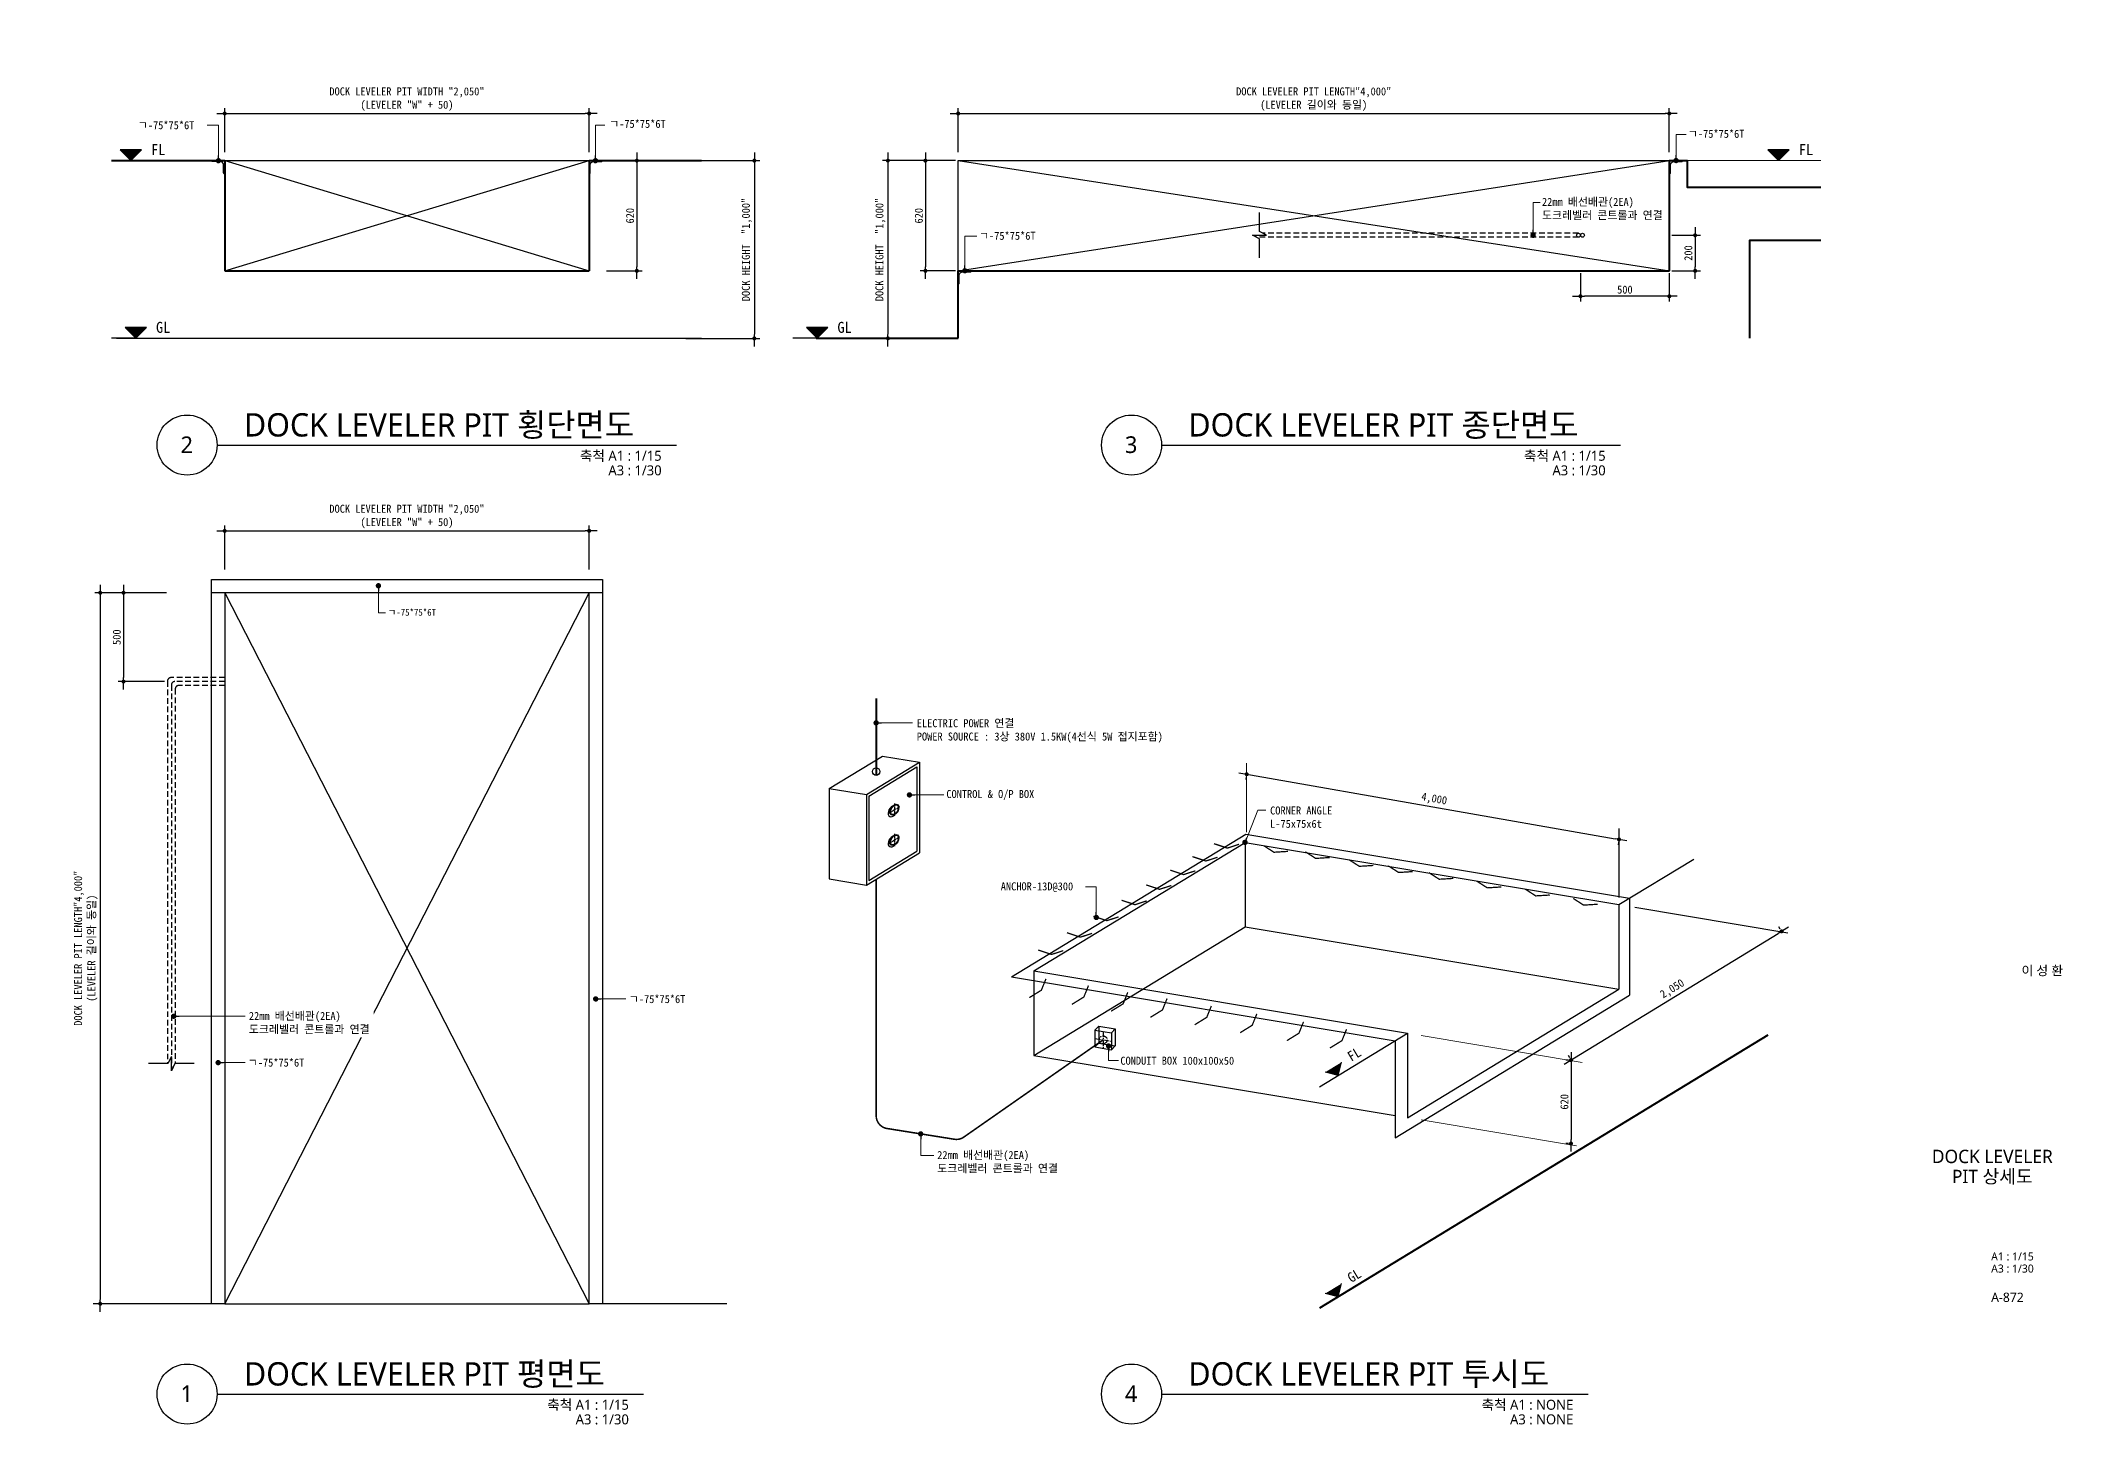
# Model space of a CAD drawing. Header units: millimetres. Extents: x 1089 to 24842, y 175806 to 183667.
# Drawn here: x 13469 to 24842, y 175836 to 183623 of the extents above; entities that cross this region are included whole.
import ezdxf
from ezdxf.enums import TextEntityAlignment as Align

# ---------------------------------------------------------------- set-up
doc = ezdxf.new("R2010")
doc.units = ezdxf.units.MM
doc.header["$MEASUREMENT"] = 0
doc.header["$PDSIZE"] = -10
doc.linetypes.add('CENTER', pattern=[50.8, 31.75, -6.35, 6.35, -6.35])
doc.linetypes.add('HIDDEN2', pattern=[4.7625, 3.175, -1.5875])
doc.layers.get('0').update_dxf_attribs({"linetype": 'CONTINUOUS'})
doc.layers.get('DEFPOINTS').update_dxf_attribs({"color": 146, "linetype": 'CONTINUOUS'})
for name, color, linetype in [('8', 8, 'CONTINUOUS'), ('A', 5, 'CONTINUOUS'), ('dim', 7, 'CONTINUOUS'), ('HATCH', 8, 'CONTINUOUS'), ('PL', 4, 'CONTINUOUS'), ('SECTION$0$AA-WAXS-FRAM', 4, 'CONTINUOUS'), ('TEX', 3, 'CONTINUOUS'), ('TEXT', 3, 'CONTINUOUS')]:
    doc.layers.add(name, color=color, linetype=linetype)
for name, color, linetype, lineweight in [('A-BORD-TEXT', 3, 'CONTINUOUS', 25), ('A-CONC-LIN1', 2, 'CONTINUOUS', 40), ('A-DIMS', 7, 'CONTINUOUS', 25), ('A-XXXX-SYMB', 7, 'CONTINUOUS', 25), ('A-XXXX-TXT1', 3, 'CONTINUOUS', 25), ('XREF-단면도$0$A-XXXX-FIN2', 6, 'CONTINUOUS', 20)]:
    doc.layers.add(name, color=color, linetype=linetype, lineweight=lineweight)
doc.styles.add('HY울릉도L', font='H2GTRE.TTF')
doc.styles.get("Standard").update_dxf_attribs({"font": 'SIMPLEX.shx'})
doc.styles.add('돋움체', font='')
doc.styles.add('맑은 고딕', font='malgun.ttf')
doc.styles.add('맑은고딕', font='malgun.ttf')
doc.styles.get('돋움체').set_extended_font_data('DotumChe')
doc.dimstyles.new('CDIM', dxfattribs={"dimtxt": 3, "dimasz": 1.5, "dimexe": 2, "dimexo": 1, "dimgap": 1, "dimtad": 1, "dimdec": 0, "dimrnd": 0.5, "dimzin": 0, "dimdsep": 32, "dimlunit": 6, "dimtxsty": 'HY울릉도L', "dimblk1": '_CIDOT', "dimblk2": '_CIDOT', "dimsah": 1, "dimcen": 5.5, "dimclrd": 2, "dimclre": 2, "dimclrt": 7, "dimadec": 0, "dimazin": 0, "dimtfac": 1, "dimtdec": 0, "dimtix": 1, "dimtmove": 2, "dimatfit": 1, "dimldrblk": '_CIDOT', "dimfxl": 1, "dimtolj": 1, "dimtzin": 0, "dimlwd": -1, "dimarcsym": 0})
doc.dimstyles.new('MAIN', dxfattribs={"dimtxt": 3, "dimasz": 2, "dimexe": 2, "dimexo": 5, "dimgap": 1, "dimtad": 1, "dimdec": 0, "dimdsep": 46, "dimlunit": 6, "dimtxsty": 'Standard', "dimblk": 'Dot1', "dimcen": 2.5, "dimdle": 2, "dimclrd": 256, "dimclre": 256, "dimclrt": 3, "dimadec": 0, "dimazin": 0, "dimtfac": 1, "dimtdec": 0, "dimtix": 1, "dimtmove": 2, "dimatfit": 3, "dimldrblk": 'DOT', "dimfxl": 1, "dimtvp": 1, "dimtolj": 1, "dimtzin": 0, "dimlwd": 0, "dimlwe": 0, "dimarcsym": 0})

# ---------------------------------------------------------------- blocks, each defined once
blk = doc.blocks.new('_CIDOT')
at = {"color": 0, "linetype": 'ByBlock'}
blk.add_line((2, 0), (-1, 0), dxfattribs=at)
at = {"color": 0, "linetype": 'ByBlock', "const_width": 0.5}
blk.add_lwpolyline([(-0.25, 0, 1), (0.25, 0, 1)], format="xyb", close=True, dxfattribs=at)
blk = doc.blocks.new('*D28')
at = {"layer": 'A-DIMS', "lineweight": -2, "transparency": 16777216}
for p, q in [((20250, 179480), (20248, 179466)), ((22344, 179113), (22342, 179098))]:
    blk.add_line(p, q, dxfattribs=at)
at = {"layer": 'A-DIMS', "transparency": 16777216}
blk.add_line((20275, 179491), (22325, 179132), dxfattribs=at)
at = {"layer": 'DEFPOINTS', "color": 0, "transparency": 16777216}
for p in [(20253, 179495), (22347, 179128), (22347, 179128)]:
    blk.add_point(p, dxfattribs=at)
at = {"layer": 'A-DIMS', "transparency": 16777216, "xscale": 22.5, "yscale": 22.5, "zscale": 22.5}
for p, rotation in [((20253, 179495), 170.0527267663805), ((22347, 179128), 350.0527267663805)]:
    blk.add_blockref('_CIDOT', p, dxfattribs=dict(at, rotation=rotation))
at = {"layer": 'A-DIMS', "color": 3, "transparency": 16777216, "insert": (21307, 179353), "char_height": 45, "attachment_point": 5, "rotation": 350.0527, "style": '돋움체'}
blk.add_mtext('\\A1;4,000', dxfattribs=at)
blk = doc.blocks.new('*D29')
at = {"layer": 'A-DIMS', "transparency": 16777216}
blk.add_line((22097, 177899), (23242, 178599), dxfattribs=at)
at = {"layer": 'A-DIMS', "lineweight": -2, "transparency": 16777216}
for p, q in [((23253, 178624), (23246, 178637)), ((22070, 177900), (22062, 177913))]:
    blk.add_line(p, q, dxfattribs=at)
at = {"layer": 'DEFPOINTS', "color": 0, "transparency": 16777216}
for p in [(23261, 178611), (23261, 178611), (22077, 177887)]:
    blk.add_point(p, dxfattribs=at)
at = {"layer": 'A-DIMS', "transparency": 16777216, "xscale": 22.5, "yscale": 22.5, "zscale": 22.5}
for p, rotation in [((23261, 178611), 31.43802318059036), ((22077, 177887), 211.4380231805904)]:
    blk.add_blockref('_CIDOT', p, dxfattribs=dict(at, rotation=rotation))
at = {"layer": 'A-DIMS', "color": 3, "transparency": 16777216, "insert": (22648, 178285), "char_height": 45, "attachment_point": 5, "rotation": 31.438, "style": '돋움체'}
blk.add_mtext('\\A1;2,050', dxfattribs=at)
blk = doc.blocks.new('*D30')
at = {"layer": 'A-DIMS', "lineweight": -2, "transparency": 16777216}
for p, q in [((22062, 177887), (22047, 177887)), ((22062, 177417), (22047, 177417))]:
    blk.add_line(p, q, dxfattribs=at)
at = {"layer": 'A-DIMS', "transparency": 16777216}
blk.add_line((22077, 177865), (22077, 177440), dxfattribs=at)
at = {"layer": 'DEFPOINTS', "color": 0, "transparency": 16777216}
for p in [(22077, 177887), (22077, 177417), (22077, 177417)]:
    blk.add_point(p, dxfattribs=at)
at = {"layer": 'A-DIMS', "transparency": 16777216, "xscale": 22.5, "yscale": 22.5, "zscale": 22.5}
for p, rotation in [((22077, 177887), 90), ((22077, 177417), 270)]:
    blk.add_blockref('_CIDOT', p, dxfattribs=dict(at, rotation=rotation))
at = {"layer": 'A-DIMS', "color": 3, "transparency": 16777216, "insert": (22040, 177652), "char_height": 45, "attachment_point": 5, "rotation": 90, "style": '돋움체'}
blk.add_mtext('\\A1;620', dxfattribs=at)
blk = doc.blocks.new('*D31')
at = {"layer": 'A-DIMS', "lineweight": -2, "transparency": 16777216}
for p, q in [((14505, 180647), (14505, 180894)), ((16555, 180647), (16555, 180894))]:
    blk.add_line(p, q, dxfattribs=at)
at = {"layer": 'A-DIMS', "transparency": 16777216}
blk.add_line((14528, 180864), (16533, 180864), dxfattribs=at)
at = {"layer": 'DEFPOINTS', "color": 0, "transparency": 16777216}
for p in [(16555, 180864), (14505, 180632), (16555, 180632)]:
    blk.add_point(p, dxfattribs=at)
at = {"layer": 'A-DIMS', "transparency": 16777216, "xscale": 22.5, "yscale": 22.5, "zscale": 22.5, "rotation": 180}
blk.add_blockref('_CIDOT', (14505, 180864), dxfattribs=at)
at = {"layer": 'A-DIMS', "transparency": 16777216, "xscale": 22.5, "yscale": 22.5, "zscale": 22.5}
blk.add_blockref('_CIDOT', (16555, 180864), dxfattribs=at)
at = {"layer": 'A-DIMS', "color": 3, "transparency": 16777216, "insert": (15530, 180945), "char_height": 45, "attachment_point": 5, "style": '돋움체'}
blk.add_mtext('\\A1;DOCK LEVELER PIT WIDTH "2,050"\\P(LEVELER "W" + 50)', dxfattribs=at)
blk = doc.blocks.new('*D32')
at = {"layer": 'A-DIMS', "lineweight": -2, "transparency": 16777216}
for p, q in [((14046, 180516), (13775, 180516)), ((14036, 176516), (13775, 176516))]:
    blk.add_line(p, q, dxfattribs=at)
at = {"layer": 'A-DIMS', "transparency": 16777216}
blk.add_line((13805, 180494), (13805, 176539), dxfattribs=at)
at = {"layer": 'DEFPOINTS', "color": 0, "transparency": 16777216}
for p in [(14061, 180516), (13805, 176516), (14051, 176516)]:
    blk.add_point(p, dxfattribs=at)
at = {"layer": 'A-DIMS', "transparency": 16777216, "xscale": 22.5, "yscale": 22.5, "zscale": 22.5}
for p, rotation in [((13805, 180516), 90), ((13805, 176516), 270)]:
    blk.add_blockref('_CIDOT', p, dxfattribs=dict(at, rotation=rotation))
at = {"layer": 'A-DIMS', "color": 3, "transparency": 16777216, "insert": (13724, 178516), "char_height": 45, "attachment_point": 5, "rotation": 90, "style": '돋움체'}
blk.add_mtext('\\A1;DOCK LEVELER PIT LENGTH"4,000"\\P(LEVELER 길이와 동일)', dxfattribs=at)
blk = doc.blocks.new('*D33')
at = {"layer": 'A-DIMS', "lineweight": -2, "transparency": 16777216}
for p, q in [((14177, 180516), (13906, 180516)), ((14167, 180016), (13906, 180016))]:
    blk.add_line(p, q, dxfattribs=at)
at = {"layer": 'A-DIMS', "transparency": 16777216}
blk.add_line((13936, 180494), (13936, 180039), dxfattribs=at)
at = {"layer": 'DEFPOINTS', "color": 0, "transparency": 16777216}
for p in [(14192, 180516), (13936, 180016), (14182, 180016)]:
    blk.add_point(p, dxfattribs=at)
at = {"layer": 'A-DIMS', "transparency": 16777216, "xscale": 22.5, "yscale": 22.5, "zscale": 22.5}
for p, rotation in [((13936, 180516), 90), ((13936, 180016), 270)]:
    blk.add_blockref('_CIDOT', p, dxfattribs=dict(at, rotation=rotation))
at = {"layer": 'A-DIMS', "color": 3, "transparency": 16777216, "insert": (13898, 180266), "char_height": 45, "attachment_point": 5, "rotation": 90, "style": '돋움체'}
blk.add_mtext('\\A1;500', dxfattribs=at)
blk = doc.blocks.new('*D34')
at = {"layer": 'A-DIMS', "lineweight": -2, "transparency": 16777216}
for p, q in [((14505, 182995), (14505, 183242)), ((16555, 182995), (16555, 183242))]:
    blk.add_line(p, q, dxfattribs=at)
at = {"layer": 'A-DIMS', "transparency": 16777216}
blk.add_line((14528, 183212), (16533, 183212), dxfattribs=at)
at = {"layer": 'DEFPOINTS', "color": 0, "transparency": 16777216}
for p in [(16555, 183212), (14505, 182980), (16555, 182980)]:
    blk.add_point(p, dxfattribs=at)
at = {"layer": 'A-DIMS', "transparency": 16777216, "xscale": 22.5, "yscale": 22.5, "zscale": 22.5, "rotation": 180}
blk.add_blockref('_CIDOT', (14505, 183212), dxfattribs=at)
at = {"layer": 'A-DIMS', "transparency": 16777216, "xscale": 22.5, "yscale": 22.5, "zscale": 22.5}
blk.add_blockref('_CIDOT', (16555, 183212), dxfattribs=at)
at = {"layer": 'A-DIMS', "color": 3, "transparency": 16777216, "insert": (15530, 183293), "char_height": 45, "attachment_point": 5, "style": '돋움체'}
blk.add_mtext('\\A1;DOCK LEVELER PIT WIDTH "2,050"\\P(LEVELER "W" + 50)', dxfattribs=at)
blk = doc.blocks.new('*D35')
at = {"layer": 'A-DIMS', "lineweight": -2, "transparency": 16777216}
for p, q in [((16653, 182947), (16853, 182947)), ((16653, 182327), (16853, 182327))]:
    blk.add_line(p, q, dxfattribs=at)
at = {"layer": 'A-DIMS', "transparency": 16777216}
blk.add_line((16823, 182925), (16823, 182350), dxfattribs=at)
at = {"layer": 'DEFPOINTS', "color": 0, "transparency": 16777216}
for p in [(16638, 182947), (16638, 182327), (16823, 182327)]:
    blk.add_point(p, dxfattribs=at)
at = {"layer": 'A-DIMS', "transparency": 16777216, "xscale": 22.5, "yscale": 22.5, "zscale": 22.5}
for p, rotation in [((16823, 182947), 90), ((16823, 182327), 270)]:
    blk.add_blockref('_CIDOT', p, dxfattribs=dict(at, rotation=rotation))
at = {"layer": 'A-DIMS', "color": 3, "transparency": 16777216, "insert": (16785, 182637), "char_height": 45, "attachment_point": 5, "rotation": 90, "style": '돋움체'}
blk.add_mtext('\\A1;620', dxfattribs=at)
blk = doc.blocks.new('*D36')
at = {"layer": 'A-DIMS', "lineweight": -2, "transparency": 16777216}
for p, q in [((17154, 182947), (17514, 182947)), ((17099, 181947), (17514, 181947))]:
    blk.add_line(p, q, dxfattribs=at)
at = {"layer": 'A-DIMS', "transparency": 16777216}
blk.add_line((17484, 182925), (17484, 181970), dxfattribs=at)
at = {"layer": 'DEFPOINTS', "color": 0, "transparency": 16777216}
for p in [(17139, 182947), (17084, 181947), (17484, 181947)]:
    blk.add_point(p, dxfattribs=at)
at = {"layer": 'A-DIMS', "transparency": 16777216, "xscale": 22.5, "yscale": 22.5, "zscale": 22.5}
for p, rotation in [((17484, 182947), 90), ((17484, 181947), 270)]:
    blk.add_blockref('_CIDOT', p, dxfattribs=dict(at, rotation=rotation))
at = {"layer": 'A-DIMS', "color": 3, "transparency": 16777216, "insert": (17442, 182447), "char_height": 45, "attachment_point": 5, "rotation": 90, "style": '돋움체'}
blk.add_mtext('\\A1;DOCK HEIGHT  "1,000"', dxfattribs=at)
blk = doc.blocks.new('*D37')
at = {"layer": 'A-DIMS', "lineweight": -2, "transparency": 16777216}
for p, q in [((18630, 182995), (18630, 183242)), ((22630, 182995), (22630, 183242))]:
    blk.add_line(p, q, dxfattribs=at)
at = {"layer": 'A-DIMS', "transparency": 16777216}
blk.add_line((18653, 183212), (22608, 183212), dxfattribs=at)
at = {"layer": 'DEFPOINTS', "color": 0, "transparency": 16777216}
for p in [(22630, 183212), (18630, 182980), (22630, 182980)]:
    blk.add_point(p, dxfattribs=at)
at = {"layer": 'A-DIMS', "transparency": 16777216, "xscale": 22.5, "yscale": 22.5, "zscale": 22.5, "rotation": 180}
blk.add_blockref('_CIDOT', (18630, 183212), dxfattribs=at)
at = {"layer": 'A-DIMS', "transparency": 16777216, "xscale": 22.5, "yscale": 22.5, "zscale": 22.5}
blk.add_blockref('_CIDOT', (22630, 183212), dxfattribs=at)
at = {"layer": 'A-DIMS', "color": 3, "transparency": 16777216, "insert": (20630, 183293), "char_height": 45, "attachment_point": 5, "style": '돋움체'}
blk.add_mtext('\\A1;DOCK LEVELER PIT LENGTH"4,000"\\P(LEVELER 길이와 동일)', dxfattribs=at)
blk = doc.blocks.new('*D38')
at = {"layer": 'A-DIMS', "lineweight": -2, "transparency": 16777216}
for p, q in [((18615, 182947), (18416, 182947)), ((18615, 182327), (18416, 182327))]:
    blk.add_line(p, q, dxfattribs=at)
at = {"layer": 'A-DIMS', "transparency": 16777216}
blk.add_line((18446, 182925), (18446, 182350), dxfattribs=at)
at = {"layer": 'DEFPOINTS', "color": 0, "transparency": 16777216}
for p in [(18630, 182947), (18446, 182327), (18630, 182327)]:
    blk.add_point(p, dxfattribs=at)
at = {"layer": 'A-DIMS', "transparency": 16777216, "xscale": 22.5, "yscale": 22.5, "zscale": 22.5}
for p, rotation in [((18446, 182947), 90), ((18446, 182327), 270)]:
    blk.add_blockref('_CIDOT', p, dxfattribs=dict(at, rotation=rotation))
at = {"layer": 'A-DIMS', "color": 3, "transparency": 16777216, "insert": (18409, 182637), "char_height": 45, "attachment_point": 5, "rotation": 90, "style": '돋움체'}
blk.add_mtext('\\A1;620', dxfattribs=at)
blk = doc.blocks.new('*D39')
at = {"layer": 'A-DIMS', "lineweight": -2, "transparency": 16777216}
for p, q in [((18565, 182947), (18205, 182947)), ((18580, 181947), (18205, 181947))]:
    blk.add_line(p, q, dxfattribs=at)
at = {"layer": 'A-DIMS', "transparency": 16777216}
blk.add_line((18235, 182925), (18235, 181970), dxfattribs=at)
at = {"layer": 'DEFPOINTS', "color": 0, "transparency": 16777216}
for p in [(18580, 182947), (18235, 181947), (18595, 181947)]:
    blk.add_point(p, dxfattribs=at)
at = {"layer": 'A-DIMS', "transparency": 16777216, "xscale": 22.5, "yscale": 22.5, "zscale": 22.5}
for p, rotation in [((18235, 182947), 90), ((18235, 181947), 270)]:
    blk.add_blockref('_CIDOT', p, dxfattribs=dict(at, rotation=rotation))
at = {"layer": 'A-DIMS', "color": 3, "transparency": 16777216, "insert": (18193, 182447), "char_height": 45, "attachment_point": 5, "rotation": 90, "style": '돋움체'}
blk.add_mtext('\\A1;DOCK HEIGHT  "1,000"', dxfattribs=at)
blk = doc.blocks.new('*D40')
at = {"layer": 'A-DIMS', "lineweight": -2, "transparency": 16777216}
for p, q in [((22130, 182313), (22130, 182154)), ((22630, 182313), (22630, 182154))]:
    blk.add_line(p, q, dxfattribs=at)
at = {"layer": 'A-DIMS', "transparency": 16777216}
blk.add_line((22608, 182184), (22153, 182184), dxfattribs=at)
at = {"layer": 'DEFPOINTS', "color": 0, "transparency": 16777216}
for p in [(22130, 182328), (22630, 182328), (22130, 182184)]:
    blk.add_point(p, dxfattribs=at)
at = {"layer": 'A-DIMS', "transparency": 16777216, "xscale": 22.5, "yscale": 22.5, "zscale": 22.5, "rotation": 180}
blk.add_blockref('_CIDOT', (22130, 182184), dxfattribs=at)
at = {"layer": 'A-DIMS', "transparency": 16777216, "xscale": 22.5, "yscale": 22.5, "zscale": 22.5}
blk.add_blockref('_CIDOT', (22630, 182184), dxfattribs=at)
at = {"layer": 'A-DIMS', "color": 3, "transparency": 16777216, "insert": (22380, 182221), "char_height": 45, "attachment_point": 5, "style": '돋움체'}
blk.add_mtext('\\A1;500', dxfattribs=at)
blk = doc.blocks.new('*D41')
at = {"layer": 'A-DIMS', "lineweight": -2, "transparency": 16777216}
for p, q in [((22645, 182527), (22805, 182527)), ((22645, 182327), (22805, 182327))]:
    blk.add_line(p, q, dxfattribs=at)
at = {"layer": 'A-DIMS', "transparency": 16777216}
blk.add_line((22775, 182505), (22775, 182350), dxfattribs=at)
at = {"layer": 'DEFPOINTS', "color": 0, "transparency": 16777216}
for p in [(22630, 182527), (22630, 182327), (22775, 182327)]:
    blk.add_point(p, dxfattribs=at)
at = {"layer": 'A-DIMS', "transparency": 16777216, "xscale": 22.5, "yscale": 22.5, "zscale": 22.5}
for p, rotation in [((22775, 182527), 90), ((22775, 182327), 270)]:
    blk.add_blockref('_CIDOT', p, dxfattribs=dict(at, rotation=rotation))
at = {"layer": 'A-DIMS', "color": 3, "transparency": 16777216, "insert": (22737, 182427), "char_height": 45, "attachment_point": 5, "rotation": 90, "style": '돋움체'}
blk.add_mtext('\\A1;200', dxfattribs=at)
blk = doc.blocks.new('DOT')
at = {"color": 0, "linetype": 'ByBlock'}
blk.add_line((-0.5, 0), (-1, 0), dxfattribs=at)
at = {"color": 0, "linetype": 'ByBlock', "const_width": 0.5}
blk.add_lwpolyline([(-0.25, 0, 1), (0.25, 0, 1)], format="xyb", close=True, dxfattribs=at)
blk = doc.blocks.new('Dot1')
at = {"color": 9, "linetype": 'Continuous'}
for p, q in [((-1.125, 0), (1.125, 0)), ((0, 1.125), (0, -1.125))]:
    blk.add_line(p, q, dxfattribs=at)
at = {"color": 2, "const_width": 0.28125}
blk.add_lwpolyline([(-0.140625, 0, 1), (0.140625, 0, 1)], format="xyb", close=True, dxfattribs=at)

msp = doc.modelspace()

# ---------------------------------------------------------------- hatches: boundary and pattern name
at = {"ltscale": 0.002}
h = msp.add_hatch(color=256, dxfattribs=at)
h.dxf.hatch_style = 1
h.paths.add_polyline_path([(13977.1, 182947.4), (13917.1, 183007.4), (14037.1, 183007.4)])
h = msp.add_hatch(color=256, dxfattribs=at)
h.dxf.hatch_style = 1
h.paths.add_polyline_path([(23244.8, 182947.4), (23184.8, 183007.4), (23304.8, 183007.4)])
h = msp.add_hatch(color=256, dxfattribs=at)
h.dxf.hatch_style = 1
h.paths.add_polyline_path([(14004.9, 181947.4), (13944.9, 182007.4), (14064.9, 182007.4)])
h = msp.add_hatch(color=256, dxfattribs=at)
h.dxf.hatch_style = 1
h.paths.add_polyline_path([(17837.4, 181947.4), (17777.4, 182007.4), (17897.4, 182007.4)])
h = msp.add_hatch(color=256, dxfattribs=at)
h.dxf.hatch_style = 1
h.paths.add_polyline_path([(20768.2, 177800.2), (20694, 177818.2), (20786.3, 177874.4)])
h = msp.add_hatch(color=256, dxfattribs=at)
h.dxf.hatch_style = 1
h.paths.add_polyline_path([(20768.2, 176555), (20694, 176573), (20786.3, 176629.2)])

# ---------------------------------------------------------------- linework, layer by layer
for p, q in [((14037.1, 183007.4), (13917.1, 183007.4)), ((13977.1, 182947.4), (13917.1, 183007.4)), ((13977.1, 182947.4), (14037.1, 183007.4)), ((23304.8, 183007.4), (23184.8, 183007.4)), ((23244.8, 182947.4), (23184.8, 183007.4)), ((23244.8, 182947.4), (23304.8, 183007.4)), ((13977.1, 182947.4), (14257.4, 182947.4)), ((14505.1, 182947.4), (16555.1, 182947.4)), ((14064.9, 182007.4), (13944.9, 182007.4)), ((14004.9, 181947.4), (13944.9, 182007.4)), ((14004.9, 181947.4), (14064.9, 182007.4)), ((17897.4, 182007.4), (17777.4, 182007.4)), ((17837.4, 181947.4), (17777.4, 182007.4)), ((17837.4, 181947.4), (17897.4, 182007.4)), ((14004.9, 181947.4), (13868.5, 181947.4)), ((13896.4, 181947.4), (17186.6, 181947.4)), ((17837.4, 181947.4), (17701, 181947.4)), ((20768.2, 177800.2), (20786.3, 177874.4)), ((20768.2, 177800.2), (20694, 177818.2)), ((20768.2, 176555), (20786.3, 176629.2)), ((20768.2, 176555), (20694, 176573))]:
    msp.add_line(p, q, dxfattribs=at)
for points in [[(17905.6, 179415.2), (18204.3, 179597.2)], [(18204.3, 179597.2), (18412.9, 179562.4)], [(18114.2, 179380.5), (18412.9, 179562.4)], [(18128.6, 179372.4), (18398.5, 179536.8)], [(18398.5, 179536.8), (18398.5, 179061.7)], [(18412.9, 179562.4), (18412.9, 179053.6)], [(17905.6, 179415.2), (18114.2, 179380.5)], [(17905.6, 179415.2), (17905.6, 178906.5)], [(18114.2, 179380.5), (18114.2, 178871.7)], [(18128.6, 179372.4), (18128.6, 178897.3)], [(18930.2, 178354.4), (20247.8, 179156.9)], [(20247.8, 179156.9), (22405.3, 178797.3)], [(18114.2, 178871.7), (18412.9, 179053.6)], [(18128.6, 178897.3), (18398.5, 179061.7)], [(19055.5, 178388), (20243.5, 179111.6)], [(20243.5, 179111.6), (22345.9, 178761.2)], [(20243.5, 179111.6), (20243.5, 178636.4)], [(22345.9, 178761.2), (22767.1, 179017.7)], [(17905.6, 178906.5), (18114.2, 178871.7)], [(22405.3, 178797.3), (22405.3, 178251.9)], [(22345.9, 178761.2), (22345.9, 178286)], [(19055.5, 177912.8), (20243.5, 178636.4)], [(20243.5, 178636.4), (22345.9, 178286)], [(18930.2, 178354.4), (21087.7, 177994.8)], [(19055.5, 178388), (21157.9, 178037.6)], [(19055.5, 178388), (19055.5, 177912.8)], [(21087.7, 177449.4), (22405.3, 178251.9)], [(21157.9, 177562.4), (22345.9, 178286)], [(19420.5, 178077.3), (19398.9, 178055.7)], [(19398.9, 178055.7), (19491.8, 178040.2)], [(19398.9, 178055.7), (19398.9, 177960.7)], [(19420.5, 178077.3), (19513.4, 178061.8)], [(19420.5, 178077.3), (19420.5, 177982.3)], [(19513.4, 178061.8), (19491.8, 178040.2)], [(19491.8, 178040.2), (19491.8, 177945.2)], [(19513.4, 178061.8), (19513.4, 177966.8)], [(20663.4, 177736.4), (21157.9, 178037.6)], [(21087.7, 177994.8), (21087.7, 177449.4)], [(21157.9, 178037.6), (21157.9, 177562.4)], [(19055.5, 177912.8), (21087.7, 177574.1)], [(19420.5, 177982.3), (19398.9, 177960.7)], [(19398.9, 177960.7), (19491.8, 177945.2)], [(19420.5, 177982.3), (19513.4, 177966.8)], [(19513.4, 177966.8), (19491.8, 177945.2)]]:
    msp.add_lwpolyline(points)
at = {"lineweight": 5}
for points in [[(20252.1, 179556.6), (20252.1, 179169.6)], [(21233.5, 178025), (22139.6, 177874)], [(21233.5, 177549.8), (22108.3, 177404)]]:
    msp.add_lwpolyline(points, dxfattribs=at)
at = {"linetype": 'CENTER'}
for points in [[(19398.9, 178008.2), (19491.8, 177992.7)], [(19445.4, 178048), (19445.4, 177952.9)]]:
    msp.add_lwpolyline(points, dxfattribs=at)
msp.add_circle((19445.4, 178000.5), 22.4, dxfattribs=at)
for centre in [(18261.8, 179287.2), (18261.8, 179117.1)]:
    msp.add_ellipse(centre, major_axis=(18, 29), ratio=0.6244848, start_param=0.8376363, end_param=4.3909455)
for centre in [(18271.9, 179295.2), (18271.9, 179125)]:
    msp.add_ellipse(centre, major_axis=(18, 29), ratio=0.6244848)
for points in [[(18288, 179321.1), (18287.1, 179321.6), (18286.2, 179322), (18284.1, 179322.5), (18282.9, 179322.7), (18280.4, 179322.6), (18279.1, 179322.4), (18276.3, 179321.6), (18274.8, 179321.1), (18271.9, 179319.6), (18270.3, 179318.7), (18267.3, 179316.5), (18265.9, 179315.3), (18263, 179312.5), (18261.6, 179311), (18259.1, 179307.8), (18257.8, 179306.1), (18255.3, 179301.9), (18254, 179299.4), (18252, 179294.4), (18251.2, 179291.8), (18250.2, 179286.9), (18250, 179284.6), (18250, 179280.6), (18250.2, 179278.9), (18250.9, 179275.9), (18251.4, 179274.6), (18252.6, 179272.3), (18253.3, 179271.4), (18255, 179269.8), (18255.9, 179269.2), (18257.9, 179268.2), (18259, 179267.9), (18261.5, 179267.6), (18262.8, 179267.7), (18265.7, 179268.2), (18267.2, 179268.6), (18270.4, 179269.9), (18272, 179270.8), (18275.3, 179272.9), (18276.9, 179274.1), (18280, 179277), (18281.5, 179278.6), (18284.4, 179282), (18285.7, 179283.8), (18288.1, 179287.7), (18289.2, 179289.7), (18291, 179293.7), (18291.7, 179295.8), (18292.9, 179299.8), (18293.3, 179301.8), (18293.8, 179305.7), (18293.9, 179307.5), (18293.7, 179311), (18293.4, 179312.6), (18292.6, 179315.4), (18292, 179316.6), (18290.7, 179318.7), (18289.9, 179319.6), (18288.7, 179320.6), (18288.4, 179320.8), (18288, 179321.1)], [(18288, 179150.9), (18287.1, 179151.5), (18286.2, 179151.9), (18284.1, 179152.4), (18282.9, 179152.5), (18280.4, 179152.4), (18279.1, 179152.2), (18276.3, 179151.5), (18274.8, 179150.9), (18271.9, 179149.4), (18270.3, 179148.5), (18267.3, 179146.4), (18265.9, 179145.1), (18263, 179142.4), (18261.6, 179140.9), (18259.1, 179137.6), (18257.8, 179135.9), (18255.3, 179131.8), (18254, 179129.3), (18252, 179124.2), (18251.2, 179121.7), (18250.2, 179116.8), (18250, 179114.4), (18250, 179110.4), (18250.2, 179108.8), (18250.9, 179105.8), (18251.4, 179104.5), (18252.6, 179102.2), (18253.3, 179101.2), (18255, 179099.6), (18255.9, 179099), (18257.9, 179098.1), (18259, 179097.8), (18261.5, 179097.5), (18262.8, 179097.5), (18265.7, 179098), (18267.2, 179098.5), (18270.4, 179099.8), (18272, 179100.6), (18275.3, 179102.7), (18276.9, 179104), (18280, 179106.8), (18281.5, 179108.4), (18284.4, 179111.8), (18285.7, 179113.7), (18288.1, 179117.5), (18289.2, 179119.5), (18291, 179123.6), (18291.7, 179125.6), (18292.9, 179129.7), (18293.3, 179131.7), (18293.8, 179135.5), (18293.9, 179137.4), (18293.7, 179140.8), (18293.4, 179142.4), (18292.6, 179145.2), (18292, 179146.5), (18290.7, 179148.6), (18289.9, 179149.5), (18288.7, 179150.4), (18288.4, 179150.7), (18288, 179150.9)]]:
    msp.add_open_spline(points, degree=3, knots=[0, 0, 0, 0, 0.1973248, 0.1973248, 0.3946496, 0.3946496, 0.5919743, 0.5919743, 0.7892991, 0.7892991, 0.9866239, 0.9866239, 1.1839487, 1.1839487, 1.3812734, 1.3812734, 1.5785982, 1.5785982, 1.8414997, 1.8414997, 2.1044011, 2.1044011, 2.3673026, 2.3673026, 2.5802426, 2.5802426, 2.7931827, 2.7931827, 3.0061228, 3.0061228, 3.2190629, 3.2190629, 3.432003, 3.432003, 3.6449431, 3.6449431, 3.8578832, 3.8578832, 4.0708233, 4.0708233, 4.2837634, 4.2837634, 4.4967035, 4.4967035, 4.7096436, 4.7096436, 4.9225837, 4.9225837, 5.1355238, 5.1355238, 5.3484639, 5.3484639, 5.561404, 5.561404, 5.7743441, 5.7743441, 5.9872841, 5.9872841, 6.2002242, 6.2002242, 6.2831853, 6.2831853, 6.2831853, 6.2831853])
at = {"layer": '8'}
for p, q in [((14505.1, 182327.4), (16555.1, 182947.4)), ((14505.1, 182947.4), (16555.1, 182327.4)), ((18630.4, 182947.4), (22630.4, 182947.4)), ((18630.4, 182327.4), (22630.4, 182947.4)), ((18630.4, 182947.4), (22630.4, 182327.4)), ((18630.4, 182327.4), (18630.4, 182947.4)), ((14505.1, 180516.3), (16555.1, 176516.3)), ((14505.1, 176516.3), (16555.1, 180516.3))]:
    msp.add_line(p, q, dxfattribs=at)
at = {"layer": '8', "linetype": 'HIDDEN2', "ltscale": 10}
for p, q in [((22119.4, 182538.4), (20343.3, 182538.4)), ((22119.4, 182516.4), (20307.3, 182516.4)), ((14505.1, 180038.3), (14203.1, 180038.3)), ((14183.1, 180018.3), (14183.1, 177866.6)), ((14205.1, 179996.3), (14205.1, 177837.9)), ((14505.1, 180016.3), (14225.1, 180016.3)), ((14227.1, 179974.3), (14227.1, 177866.6)), ((14505.1, 179994.3), (14247.1, 179994.3))]:
    msp.add_line(p, q, dxfattribs=at)
at = {"layer": '8', "ltscale": 0.8}
for points in [[(20325.3, 182399.3), (20325.3, 182507.4), (20285.3, 182527.4), (20365.3, 182527.4), (20325.3, 182547.4), (20325.3, 182655.4)], [(14333.1, 177866.6), (14225.1, 177866.6), (14205.1, 177826.6), (14205.1, 177906.6), (14185.1, 177866.6), (14077, 177866.6)]]:
    msp.add_lwpolyline(points, dxfattribs=at)
at = {"layer": '8'}
for centre in [(22119.4, 182527.4), (22141.4, 182527.4)]:
    msp.add_circle(centre, 11, dxfattribs=at)
at = {"layer": '8', "linetype": 'HIDDEN2', "ltscale": 10}
for centre in [(14203.1, 180018.3), (14225.1, 179996.3), (14247.1, 179974.3)]:
    msp.add_arc(centre, 20, 90, 180, dxfattribs=at)
at = {"layer": 'A', "linetype": 'CENTER', "ltscale": 0.2}
for points in [[(18241.4, 179276.6), (18302.4, 179313.7)], [(18271.9, 179329.9), (18271.9, 179260.4)], [(18241.4, 179106.5), (18302.4, 179143.6)], [(18271.9, 179159.8), (18271.9, 179090.3)]]:
    msp.add_lwpolyline(points, dxfattribs=at)
at = {"layer": 'A', "const_width": 7.2}
for points in [[(20088.9, 179027.9), (20023.1, 179006.6), (19947.6, 179031.6)], [(20209.8, 179100.7), (20144.1, 179079.3), (20068.6, 179104.4)], [(20348.1, 179093.5), (20406.2, 179056), (20485.5, 179060.9)], [(20582.8, 179058.9), (20640.9, 179021.4), (20720.3, 179026.3)], [(20828.3, 179014.3), (20886.4, 178976.8), (20965.8, 178981.7)], [(19964.3, 178951.6), (19898.5, 178930.3), (19823.1, 178955.3)], [(21049.3, 178979.7), (21107.4, 178942.2), (21186.8, 178947.1)], [(21277.6, 178941.5), (21335.7, 178904.1), (21415.1, 178908.9)], [(21547.6, 178893.3), (21605.7, 178855.8), (21685.1, 178860.7)], [(19690.7, 178782.4), (19624.9, 178761.1), (19549.5, 178786.1)], [(19828.9, 178868.8), (19763.2, 178847.5), (19687.7, 178872.5)], [(21820.5, 178847.9), (21878.6, 178810.5), (21957.9, 178815.3)], [(22089.7, 178796.1), (22147.8, 178758.6), (22227.2, 178763.5)], [(19532.3, 178692.4), (19466.5, 178671.1), (19391.1, 178696.1)], [(19383.3, 178599.5), (19317.5, 178578.2), (19242, 178603.2)], [(19221.3, 178502.3), (19155.5, 178481), (19080, 178506)], [(19124.1, 178343.9), (19098.1, 178279.9), (19030.5, 178238.1)], [(19363.1, 178305.8), (19337.2, 178241.7), (19269.5, 178199.9)], [(19584.1, 178267.6), (19558.2, 178203.5), (19490.5, 178161.8)], [(19805.2, 178233.1), (19779.3, 178169), (19711.6, 178127.2)], [(20054.3, 178191.3), (20028.4, 178127.2), (19960.7, 178085.5)], [(20309.9, 178146.7), (20284, 178082.6), (20216.3, 178040.8)], [(20572.7, 178102), (20546.8, 178037.9), (20479.1, 177996.2)], [(20814.6, 178060.3), (20788.7, 177996.2), (20721, 177954.4)]]:
    msp.add_lwpolyline(points, dxfattribs=at)
at = {"layer": 'A'}
msp.add_circle((18169.3, 179509.6), 20.9, dxfattribs=at)
at = {"layer": 'A-CONC-LIN1'}
for p, q in [((13868.5, 182947.4), (14505.1, 182947.4)), ((14505.1, 182947.4), (14505.1, 182327.4)), ((16555.1, 182947.4), (16555.1, 182327.4)), ((16555.1, 182947.4), (17186.6, 182947.4)), ((14505.1, 182327.4), (16555.1, 182327.4)), ((18630.4, 182327.4), (22630.4, 182327.4)), ((17831.2, 181947.4), (18630.4, 181947.4))]:
    msp.add_line(p, q, dxfattribs=at)
for points in [[(22630.4, 182327.4), (22630.4, 182947.4), (22730.4, 182947.4), (22730.4, 182797.4), (23481.9, 182797.4)], [(23481.9, 182497.4), (23080.4, 182497.4), (23080.4, 181947.4)], [(18630.4, 181947.4), (18630.4, 182327.4)], [(23184.9, 178026.9), (20663.4, 176491.2)]]:
    msp.add_lwpolyline(points, dxfattribs=at)
at = {"layer": 'A-XXXX-SYMB'}
for p, q in [((14462.6, 181347), (17045.3, 181347)), ((19774.2, 181347), (22354.8, 181347)), ((14462.6, 176008), (16861.1, 176008)), ((19774.2, 176008), (22172.7, 176008))]:
    msp.add_line(p, q, dxfattribs=at)
for centre in [(14293.8, 181347), (19605.4, 181347), (14293.8, 176008), (19605.4, 176008)]:
    msp.add_circle(centre, 168.8, dxfattribs=at)
at = {"layer": 'dim'}
for points in [[(22345.9, 179189), (22345.9, 178802)], [(22435.7, 178746.2), (23296.4, 178602.8)]]:
    msp.add_lwpolyline(points, dxfattribs=at)
at = {"layer": 'HATCH', "ltscale": 5, "const_width": 10.8}
msp.add_lwpolyline([(18169.3, 179488.7), (18169.3, 179921.3)], dxfattribs=at)
at = {"layer": 'HATCH', "ltscale": 5, "const_width": 8.64}
msp.add_lwpolyline([(18169.3, 178905.3), (18169.3, 177573, 0.3685401), (18230, 177501.9), (18609.3, 177441.3, 0.1943928), (18661.9, 177453.4), (19445.4, 178000.5)], format="xyb", dxfattribs=at)
at = {"layer": 'PL'}
for p, q in [((14430.1, 176516.3), (14430.1, 180591.3)), ((14430.1, 180591.3), (16630.1, 180591.3)), ((16630.1, 180516.3), (14430.1, 180516.3)), ((14505.1, 176516.3), (16555.1, 176516.3))]:
    msp.add_line(p, q, dxfattribs=at)
for points in [[(14505.1, 180516.3), (14505.1, 176516.3), (13765.1, 176516.3)], [(17330.1, 176516.3), (16555.1, 176516.3), (16555.1, 180516.3)], [(16630.1, 180591.3), (16630.1, 180367.3), (16630.1, 176516.3)]]:
    msp.add_lwpolyline(points, dxfattribs=at)
at = {"layer": 'SECTION$0$AA-WAXS-FRAM'}
for points in [[(14430.1, 182947.4), (14505.1, 182947.4), (14505.1, 182872.4), (14505.1, 182872.4, -0.4142136), (14499.1, 182878.4), (14499.1, 182921.4, 0.4142136), (14479.1, 182941.4), (14436.1, 182941.4, -0.4142136), (14430.1, 182947.4)], [(16630.1, 182947.4), (16555.1, 182947.4), (16555.1, 182872.4), (16555.1, 182872.4, 0.4142136), (16561.1, 182878.4), (16561.1, 182921.4, -0.4142136), (16581.1, 182941.4), (16624.1, 182941.4, 0.4142136), (16630.1, 182947.4)], [(22705.4, 182947.4), (22630.4, 182947.4), (22630.4, 182872.4), (22630.4, 182872.4, 0.4142136), (22636.4, 182878.4), (22636.4, 182921.4, -0.4142136), (22656.4, 182941.4), (22699.4, 182941.4, 0.4142136), (22705.4, 182947.4)], [(18705.4, 182327.4), (18630.4, 182327.4), (18630.4, 182252.4), (18630.4, 182252.4, 0.4142136), (18636.4, 182258.4), (18636.4, 182301.4, -0.4142136), (18656.4, 182321.4), (18699.4, 182321.4, 0.4142136), (18705.4, 182327.4)]]:
    msp.add_lwpolyline(points, format="xyb", close=True, dxfattribs=at)
at = {"layer": 'XREF-단면도$0$A-XXXX-FIN2'}
msp.add_line((23481.9, 182947.4), (22730.4, 182947.4), dxfattribs=at)

# ---------------------------------------------------------------- texts
at = {"layer": 'A-BORD-TEXT', "style": '맑은고딕'}
msp.add_text('이 성 환', height=52.5, dxfattribs=at).set_placement((24844.3, 178363.8), align=Align.RIGHT)
for s, p in [('DOCK LEVELER', (24446.6, 177344.6)), ('PIT 상세도', (24446.6, 177232.1))]:
    msp.add_text(s, height=75, dxfattribs=at).set_placement(p, align=Align.MIDDLE_CENTER)
for s, height, p in [('A1 : 1/15', 45, (24440.2, 176759.5)), ('A3 : 1/30', 45, (24440.2, 176691.5)), ('A-872', 52.5, (24440.2, 176526))]:
    msp.add_text(s, height=height, dxfattribs=at).set_placement(p)
at = {"layer": 'A-XXXX-TXT1', "style": '맑은 고딕'}
for s, p in [('DOCK LEVELER PIT 횡단면도', (14613.6, 181355.4)), ('DOCK LEVELER PIT 종단면도', (19925.2, 181355.4)), ('DOCK LEVELER PIT 평면도', (14613.6, 176016.4)), ('DOCK LEVELER PIT 투시도', (19925.2, 176016.4))]:
    msp.add_text(s, height=131.25, dxfattribs=at).set_placement(p, align=Align.BOTTOM_LEFT)
for s, p in [('2', (14291.7, 181349)), ('3', (19603.2, 181349)), ('1', (14291.7, 176010)), ('4', (19603.2, 176010))]:
    msp.add_text(s, height=93.8, dxfattribs=at).set_placement(p, align=Align.MIDDLE)
for s, p in [('축척 A1 : 1/15', (16962.5, 181314.7)), ('축척 A1 : 1/15', (22272, 181314.7)), ('A3 : 1/30', (16962.5, 181232.6)), ('A3 : 1/30', (22272, 181232.6)), ('축척 A1 : 1/15', (16778.3, 175975.7)), ('축척 A1 : NONE', (22089.9, 175975.7)), ('A3 : 1/30', (16778.3, 175893.6)), ('A3 : NONE', (22089.9, 175893.6))]:
    msp.add_text(s, height=56.25, dxfattribs=at).set_placement(p, align=Align.TOP_RIGHT)
at = {"layer": 'TEX', "style": '돋움체'}
for s, p in [('FL', (14090.9, 182977.9)), ('FL', (23358.7, 182977.9)), ('GL', (14118.8, 181977.9)), ('GL', (17951.2, 181977.9))]:
    msp.add_text(s, height=62.25, dxfattribs=at).set_placement(p)
for s, p in [('FL', (20841.4, 177877)), ('GL', (20841.4, 176631.8))]:
    msp.add_text(s, height=56.03, rotation=31.34521, dxfattribs=at).set_placement(p)
at = {"layer": 'TEX', "insert": (15420.7, 180386.1), "char_height": 38.427, "attachment_point": 7, "style": '돋움체'}
msp.add_mtext('\\A1;ㄱ-75*75*6T', dxfattribs=at)
at = {"layer": 'TEXT', "insert": (18563.9, 179406), "char_height": 45, "attachment_point": 1, "style": '돋움체', "bg_fill": 2}
msp.add_mtext('\\A1;CONTROL & O/P BOX', dxfattribs=at)

# ---------------------------------------------------------------- dimensions: what is measured, and where the dimension line sits
at = {"layer": 'A-DIMS'}
for base, p1, p2, text, picture, middle in [((16555.1, 183212.1), (14505.1, 182979.8), (16555.1, 182979.8), 'DOCK LEVELER PIT WIDTH "<>"\\P(LEVELER "W" + 50)', '*D34', (15530.1, 183293)), ((22630.4, 183212.1), (18630.4, 182979.8), (22630.4, 182979.8), 'DOCK LEVELER PIT LENGTH"<>"\\P(LEVELER 길이와 동일)', '*D37', (20630.4, 183293)), ((16555.1, 180863.9), (14505.1, 180631.5), (16555.1, 180631.5), 'DOCK LEVELER PIT WIDTH "<>"\\P(LEVELER "W" + 50)', '*D31', (15530.1, 180944.8))]:
    dim = msp.add_linear_dim(base=base, p1=p1, p2=p2, text=text, dimstyle='CDIM', override={"dimscale": 15, "dimtxsty": '돋움체', "dimclrd": 256, "dimclre": 256, "dimclrt": 3}, dxfattribs=at)
    dim.commit()
    dim.dimension.update_dxf_attribs({"geometry": picture, "text_midpoint": middle})
for base, p1, p2, picture, middle in [((16822.5, 182327.4), (16638.3, 182947.4), (16638.3, 182327.4), '*D35', (16785, 182637.4)), ((18446.1, 182327.4), (18630.4, 182947.4), (18630.4, 182327.4), '*D38', (18408.6, 182637.4)), ((22774.6, 182327.4), (22630.4, 182527.4), (22630.4, 182327.4), '*D41', (22737, 182427.4)), ((13935.6, 180016.3), (14191.6, 180516.3), (14181.6, 180016.3), '*D33', (13898.1, 180266.3))]:
    dim = msp.add_linear_dim(base=base, p1=p1, p2=p2, angle=90, dimstyle='CDIM', override={"dimscale": 15, "dimtxsty": '돋움체', "dimclrd": 256, "dimclre": 256, "dimclrt": 3}, dxfattribs=at)
    dim.commit()
    dim.dimension.update_dxf_attribs({"geometry": picture, "text_midpoint": middle})
for base, p1, p2, text, picture, middle in [((17484.3, 181947.4), (17139.4, 182947.4), (17084.4, 181947.4), 'DOCK HEIGHT  "<>"', '*D36', (17442.4, 182447.4)), ((18235.3, 181947.4), (18580.2, 182947.4), (18595.2, 181947.4), 'DOCK HEIGHT  "<>"', '*D39', (18193.4, 182447.4)), ((13804.6, 176516.3), (14060.6, 180516.3), (14050.6, 176516.3), 'DOCK LEVELER PIT LENGTH"<>"\\P(LEVELER 길이와 동일)', '*D32', (13723.7, 178516.3)), ((22077.5, 177417.3), (22077.5, 177887.5), (22077.5, 177417.3), '620', '*D30', (22040, 177652.4))]:
    dim = msp.add_linear_dim(base=base, p1=p1, p2=p2, angle=90, text=text, dimstyle='CDIM', override={"dimscale": 15, "dimtxsty": '돋움체', "dimclrd": 256, "dimclre": 256, "dimclrt": 3}, dxfattribs=at)
    dim.commit()
    dim.dimension.update_dxf_attribs({"geometry": picture, "text_midpoint": middle})
dim = msp.add_linear_dim(base=(22130.4, 182183.6), p1=(22630.4, 182327.8), p2=(22130.4, 182327.8), dimstyle='CDIM', override={"dimscale": 15, "dimtxsty": '돋움체', "dimclrd": 256, "dimclre": 256, "dimclrt": 3}, dxfattribs=at)
dim.commit()
dim.dimension.update_dxf_attribs({"geometry": '*D40', "text_midpoint": (22380.4, 182221.1)})
for p1, p2, text, picture, middle in [((20253, 179495.2), (22346.8, 179128), '4,000', '*D28', (21307.1, 179352.8)), ((22077.5, 177887.5), (23261.2, 178611.1), '2,050', '*D29', (22647.5, 178284.9))]:
    dim = msp.add_aligned_dim(p1=p1, p2=p2, distance=0, text=text, dimstyle='CDIM', override={"dimscale": 15, "dimtxsty": '돋움체', "dimclrd": 256, "dimclre": 256, "dimclrt": 3}, dxfattribs=at)
    dim.commit()
    dim.dimension.update_dxf_attribs({"geometry": picture, "text_midpoint": middle})

# ---------------------------------------------------------------- leaders
for points in [[(14469.8, 182946.6), (14469.8, 183146.5), (14406.9, 183146.5)], [(16590.3, 182946.6), (16590.3, 183146.5), (16653.2, 183146.5)], [(15369.7, 180555.4), (15369.7, 180402.5), (15409.6, 180402.5)], [(18168.9, 179783.9), (18380.4, 179783.9)], [(20243.5, 179111.6), (20316.1, 179291.9), (20360.5, 179291.9)]]:
    msp.add_leader(points, dimstyle='MAIN', override={"dimscale": 15, "dimtad": 0, "dimldrblk": 'DOT'})

# ---------------------------------------------------------------- next in the draw order: texts
at = {"layer": 'TEXT', "char_height": 45, "attachment_point": 1, "style": '돋움체', "bg_fill": 2}
for s, insert in [('\\A1;ㄱ-75*75*6T', (14016.2, 183168.7)), ('\\A1;ㄱ-75*75*6T', (16667.1, 183176.3)), ('\\A1;ㄱ-75*75*6T', (22734.3, 183120.3)), ('\\A1;22mm 배선배관(2EA)\\P도크레벨러 콘트롤과 연결', (21913.8, 182737.6)), ('\\A1;ㄱ-75*75*6T', (18747.4, 182546.5)), ('\\A1;ELECTRIC POWER 연결\\PPOWER SOURCE : 3상 380V 1.5KW(4선식 5W 접지포함)', (18397.5, 179804.6)), ('\\A1;CORNER ANGLE\\PL-75x75x6t ', (20384.8, 179313.5)), ('\\A1;ANCHOR-13D@300', (18869.9, 178886.7)), ('\\A1;ㄱ-75*75*6T', (16777.8, 178252.4)), ('\\A1;22mm 배선배관(2EA)\\P도크레벨러 콘트롤과 연결', (14641, 178157.7)), ('{\\A1;ㄱ-75*75*6T}', (14634.6, 177895.1)), ('\\A1;CONDUIT BOX 100x100x50', (19542.6, 177905.7)), ('\\A1;22mm 배선배관(2EA)\\P도크레벨러 콘트롤과 연결', (18512.5, 177375.2))]:
    msp.add_mtext(s, dxfattribs=dict(at, insert=insert))

# ---------------------------------------------------------------- next in the draw order: leaders
msp.add_leader([(18356.3, 179378.7), (18549.9, 179378.7)], dimstyle='MAIN', override={"dimscale": 15, "dimtad": 0, "dimldrblk": 'DOT'})

# ---------------------------------------------------------------- next in the draw order: leaders
for points in [[(22667.9, 182947.4), (22667.9, 183094.8), (22724.6, 183094.8)], [(21863.9, 182526.9), (21863.9, 182712), (21903.1, 182712)], [(18667.9, 182327.4), (18667.9, 182521.3), (18735.7, 182521.3)], [(19407, 178688.9), (19407, 178861.7), (19346.8, 178861.7)], [(16591.6, 178230.6), (16761.7, 178230.6)], [(14218.6, 178133.3), (14620.4, 178133.3)], [(14468.1, 177872.4), (14620.3, 177872.4)], [(19476.3, 177965.9), (19476.3, 177884.7), (19532.2, 177884.7)], [(18419.6, 177471.6), (18419.6, 177349.2), (18493.5, 177349.2)]]:
    msp.add_leader(points, dimstyle='MAIN', override={"dimscale": 15, "dimtad": 0, "dimldrblk": 'DOT'})

doc.saveas('drawing.dxf')
